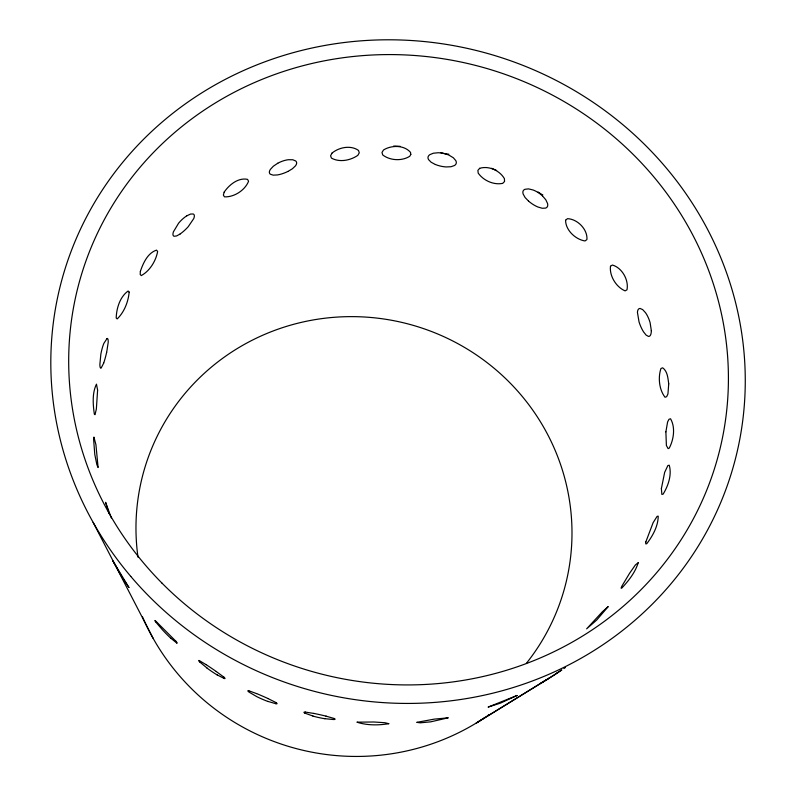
<?xml version="1.0" encoding="UTF-8"?>
<svg xmlns="http://www.w3.org/2000/svg" width="796" height="796" viewBox="0 0 796 796"><rect width="100%" height="100%" fill="white"/><g stroke="black" fill="none" stroke-linecap="round" stroke-linejoin="round"><path stroke-width="1.19" d="M106.674 352.369L108.216 342.27A15.184 2.876 -74.8 0 0 107.062 338.479M103.739 363.046L101.082 368.16A15.194 2.438 -80.3 0 1 99.858 364.608L100.843 354.22A15.194 3.353 -78.5 0 1 103.848 343.404L107.062 338.489M563.906 668.59L565.449 667.476M559.737 671.108L561.24 670.083M556.553 673.277L558.981 671.625M180.105 234.024L176.573 235.964L174.085 236.263A14.796 4.567 -49.7 0 1 173.419 231.815L178.622 223.169A14.796 5.413 -47.6 0 1 186.871 215.786M549.051 678.202L476.197 723.076L546.792 679.625M277.784 163.22L273.346 166.215L270.381 169.399A14.567 5.751 -25.6 0 0 270.351 174.225L273.227 175.15L277.555 174.921A14.567 5.164 -22 0 0 287.893 171.439M543.161 681.834L540.962 683.097L552.046 676.391A15.701 0.796 -32.4 0 0 561.857 669.993M287.923 171.468L292.411 168.762L295.485 165.847A14.567 6 -19.5 0 0 295.714 160.971L292.779 159.757L288.331 159.717A14.567 6.517 -23.2 0 0 277.804 163.23M186.881 215.766L190.622 214.034L193.259 213.995A14.796 4.925 -43.9 0 1 193.746 218.582L188.214 226.721A14.796 4.01 -46 0 1 180.125 233.964M400.199 146.345L393.622 146.066M305.246 712.062L313.942 713.455M324.858 718.688L333.663 719.544A15.98 1.453 9.8 0 0 334.131 718.499M275.904 703.724L267.864 701.395M326.002 716.141L334.211 718.499M248.8 690.769L256.601 693.605M313.017 716.062L304.928 713.156M496.614 170.483L491.6 168.284M224.154 678.461L217.149 674.879M267.924 698.52L275.993 702.56M435.362 164.513L431.134 162.235L428.566 159.618A14.428 6.527 9.2 0 1 429.711 154.722L433.313 153.22L438.288 152.742A14.437 7.174 12.3 0 1 449.143 155.23L453.362 157.787L455.839 160.683A14.428 6.557 15.6 0 1 454.486 165.518L450.934 166.742L446.058 166.941A14.437 5.841 12.5 0 1 435.402 164.493M199.408 660.63L206.074 664.65M176.622 642.929L170.931 638.302M216.253 671.506L223.845 677.097M207.159 668.143L199.915 662.113M155.32 620.681L175.946 641.297M528.534 201.119L525.052 197.458L523.121 193.955A14.467 6.438 31.4 0 1 524.942 189.299L528.454 188.881L533.051 189.965A14.467 7.015 34.9 0 1 542.464 195.906M542.474 195.896L545.837 199.826L547.578 203.557A14.467 6.328 37.8 0 1 545.588 208.114L542.205 208.263L537.798 206.96A14.467 5.681 34.3 0 1 528.564 201.109M156.155 622.472L162.493 629.865A15.87 1.672 45.9 0 0 171.021 638.432M153.041 638.183L93.142 522.395M111.321 517.957L105.569 502.306L109.082 513.559M489.222 714.529A229.825 224.751 15.5 0 1 487.261 715.903M485.281 717.256A229.825 224.751 15.5 0 1 142.524 616.92M556.693 673.227A15.701 0.706 -33.6 0 1 546.474 679.864M324.937 718.738A15.98 2.288 12.4 0 1 312.918 716.072M304.858 713.136A15.98 1.492 15.2 0 1 305.296 712.082M313.793 713.405A15.98 0.736 12.5 0 1 326.131 716.151M448.835 154.185A14.398 5.99 12.5 0 1 447.053 154.036M446.148 153.917A14.398 5.99 12.5 0 1 440.745 152.683M542.832 194.96A14.437 5.821 34.3 0 1 538.146 192.015M217.228 674.968A15.94 2.04 34.7 0 1 207.069 668.123M199.816 662.053A15.94 1.164 37.1 0 1 199.458 660.67M205.865 664.481A15.94 0.497 34.2 0 1 216.383 671.575M223.756 677.048A15.94 1.294 31.7 0 1 224.203 678.49M267.944 701.465A15.97 2.249 23.8 0 1 256.65 696.57L248.919 692.023A15.98 1.413 26.4 0 1 248.85 690.799M256.441 693.515A15.97 0.697 23.6 0 1 268.043 698.55M275.913 702.54A15.98 1.463 21 0 1 275.953 703.754M156.036 622.333A15.87 0.756 48.1 0 1 155.369 620.741M175.836 641.208A15.88 0.965 42.8 0 1 176.672 642.979M138.006 557.22A218.353 213.507 15.5 0 1 410.189 324.509A218.353 213.507 15.5 0 1 526.415 663.287M106.634 352.389A15.194 1.881 -76.7 0 1 103.749 362.896M93.58 439.004L94.784 454.426L96.843 464.595L98.097 467.511L95.928 444.705L93.928 437.094L93.58 439.004M668.73 383.821L667.943 393.94L666.64 396.687L665.028 397.254C659.108 389.582 657.914 377.612 660.949 368.488L662.66 367.802C667.625 371.324 667.904 378.309 668.73 383.821M97.609 390.12L96.356 409.064L95.022 414.686L94.346 414.179C92.963 404.438 92.047 393.115 96.465 384.16L97.609 390.12M129.161 292.102C128.315 301.754 124.226 312.201 117.181 318.927L116.196 317.982C116.475 308.291 119.977 296.779 128.116 291.018L129.161 292.102M661.377 488.615L661.864 494.415L663.088 494.177C668.212 485.908 672.033 474.794 669.237 465.222L667.874 465.541L664.66 472.346L661.377 488.615M645.825 541.937L645.755 543.877L646.72 543.758C652.71 535.927 658.133 526.186 658.222 516.166L657.108 516.355L653.118 522.683L645.825 541.937M665.884 431.86L666.391 445.491L668.113 448.616L669.247 448.128C673.764 439.541 675.555 427.362 670.55 418.776L669.008 419.263L667.605 421.92L665.884 431.86M140.365 271.386L140.196 274.411L141.26 275.595C149.787 270.978 155.926 260.949 157.628 251.476L156.523 250.133C147.678 252.999 143.151 263.128 140.365 271.386M651.327 330.599L651.198 332.688A14.716 4.995 73.2 0 1 648.442 336.4L646.113 335.096L643.546 331.872A14.716 4.428 69.5 0 1 639.049 321.962L637.427 312.34A14.706 5.313 67.3 0 1 640.103 308.46L642.67 309.604L645.526 312.709A14.716 5.811 71 0 1 650.133 322.788L651.327 330.599M565.588 220.213C565.508 230.114 575.528 239.506 585.01 240.959L586.921 239.566C587.766 229.437 577.508 219.029 567.498 218.671L565.588 220.213M610.482 266.252C609.288 275.923 616.203 287.137 625.119 290.878L626.989 289.804C628.94 280.053 622.084 267.764 612.393 265.038L610.482 266.252M638.183 562.762C635.238 572.414 628.621 580.801 621.766 588.095L621.079 588.154L621.756 586.344L629.546 573.329L635.407 564.921L638.183 562.762M224.154 192.144L223.368 195.08L224.442 196.841C234.114 197.309 245.009 190.284 248.571 181.259L247.526 179.349C238.193 177.409 229.129 184.821 224.154 192.144M331.912 153.18L330.589 155.817L331.435 158.096C339.504 162.653 350.489 160.464 357.842 155.339L359.265 152.822L358.499 150.414C350.658 144.882 338.937 147.28 331.912 153.18M410.806 154.434L409.731 156.295C401.821 161.27 390.01 160.653 382.687 154.912L382 152.434L383.513 149.986C391.403 145.031 404.199 144.882 410.537 152.414L410.806 154.434M608.074 606.741L596.652 620.094L586.632 628.84L602.323 611.825L608.074 606.741M479.69 168.314L477.899 170.344L478.187 173.1C483.431 180.553 493.689 185.229 502.724 183.359L504.555 181.478L504.405 178.642C499.729 170.513 488.794 165.508 479.69 168.314M517.042 695.485L500.385 703.157L488.117 707.087L517.042 695.485M448.058 717.843L430.805 721.823L420.258 722.828L416.746 722.36L434.198 719.136L448.058 717.843M388.766 723.693C378.399 725.415 366.876 725.474 356.916 722.161L373.951 722.002L384.965 722.728L388.766 723.693M128.892 587.448L121.977 577.15L112.933 560.971L128.892 587.448M130.783 576.413A348.489 330.509 15.5 0 0 723.654 495.311A348.489 330.509 15.5 0 0 339.673 43.113A348.489 330.509 15.5 0 0 130.783 576.413M161.877 583.02A331.066 313.923 15.5 0 0 715.883 464.088A331.066 313.923 15.5 0 0 317.893 62.148A331.066 313.923 15.5 0 0 161.877 583.02"/></g></svg>
